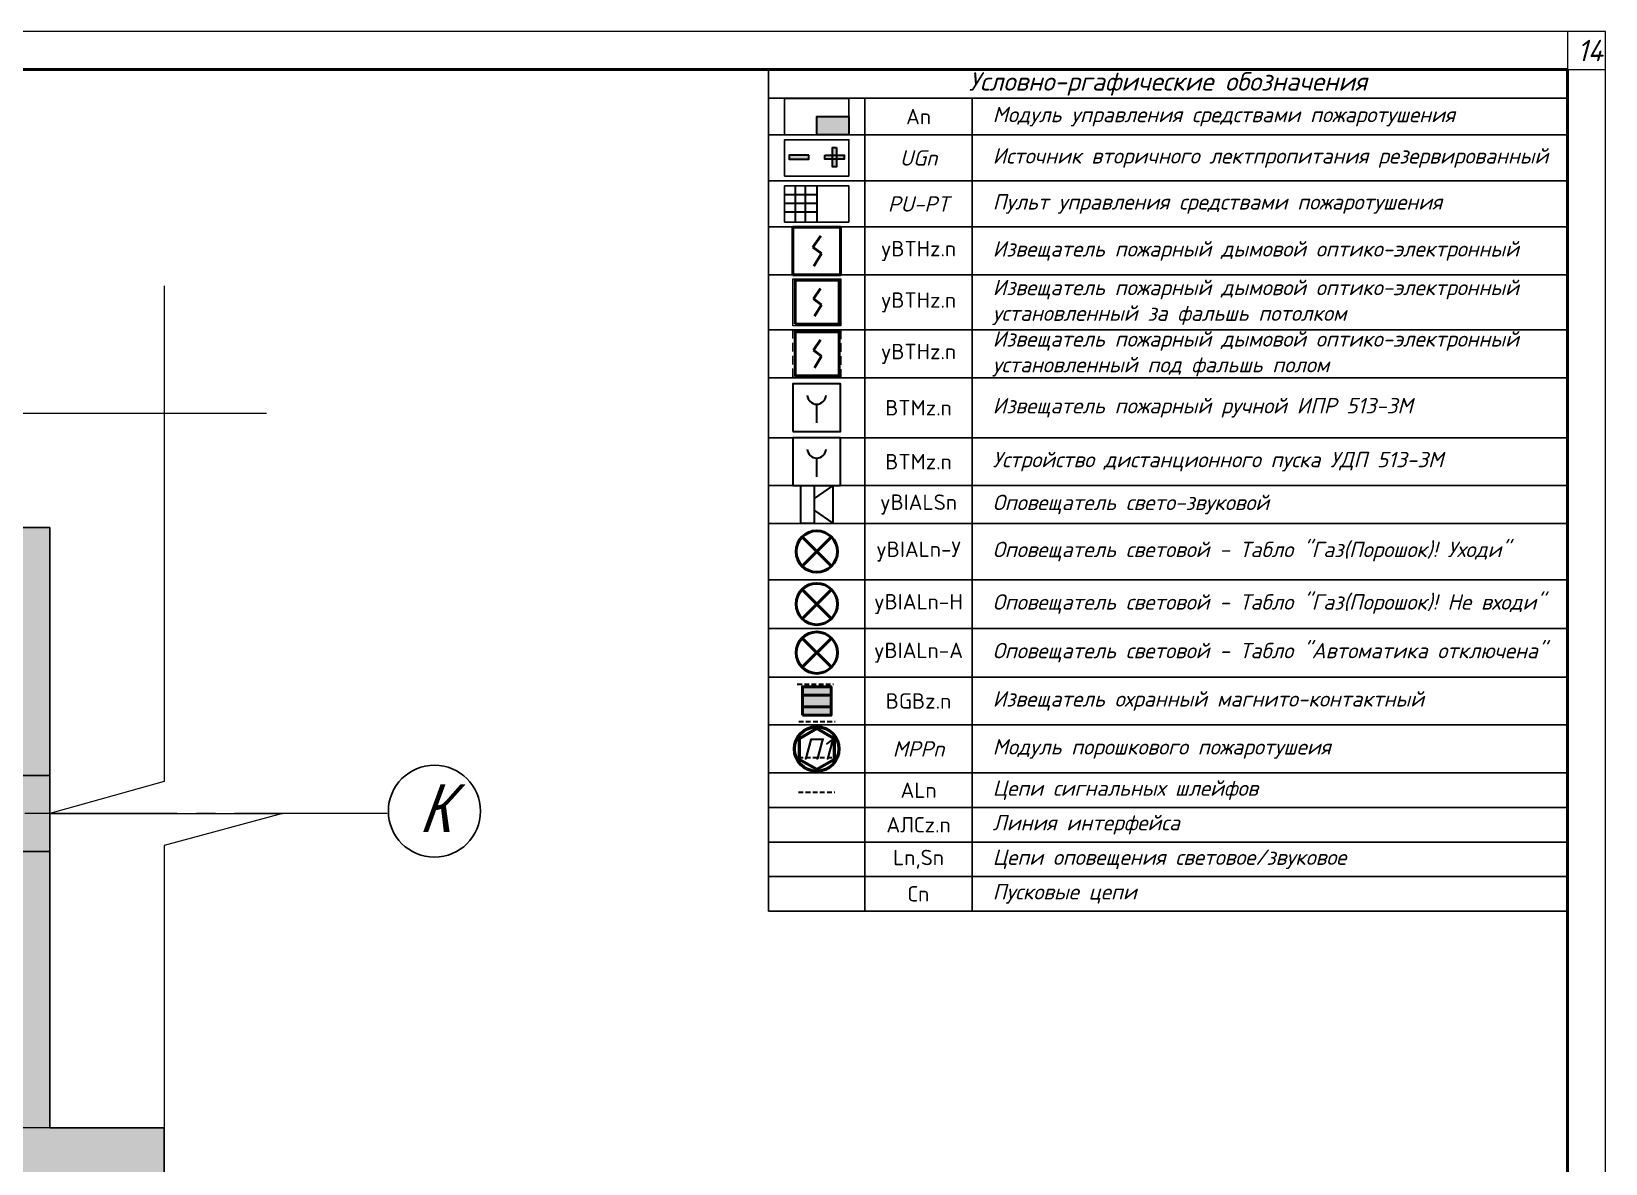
# Model space of a CAD drawing. Header units: millimetres. Extents: x -26895 to 107134, y 1241 to 21401.
# Drawn here: x 26513 to 34769, y 7181 to 13121 of the extents above; entities that cross this region are included whole.
import ezdxf

# ---------------------------------------------------------------- set-up
doc = ezdxf.new("R2010")
doc.units = ezdxf.units.MM
for name, pattern in [('1TS06', [15.375, 6, -0.15, 0.075, -0.15, 9]), ('LTYPE_5', [1100, 800, -100, 100, -100]), ('штриховая', [0.75, 0.5, -0.25])]:
    doc.linetypes.add(name, pattern=pattern)
for name, color, linetype, lineweight in [('.', 7, 'Continuous', 50), ('4.4.4._Сэндвич', 252, 'Continuous', 53), ('shkl', 138, 'Continuous', 15), ('Оси', 30, 'LTYPE_5', 9), ('ПС', 1, 'Continuous', 50), ('размер КЛАДОЧНЫЙ2', 204, 'Continuous', 5)]:
    doc.layers.add(name, color=color, linetype=linetype, lineweight=lineweight)
doc.layers.add('АГПТ', color=7, linetype='Continuous')
for name, color, linetype, lineweight, true_color in [('Общий01', 18, 'Continuous', 13, 0x000000), ('Стена', 18, 'Continuous', 50, 0x000000), ('Текст_1_10', 18, 'Continuous', 25, 0x000000)]:
    doc.layers.add(name, color=color, linetype=linetype, lineweight=lineweight, true_color=true_color)
doc.styles.add('ARIALUNICODEMS', font='ARIALUNI.ttf')
doc.styles.add('GOST-2.304_Type-B_italic', font='GOST_Common Italic.ttf')
doc.styles.add('ISOCPEUR', font='isocpeur.ttf')
doc.styles.add('АР', font='isocpeui.ttf')
doc.styles.add('Архитектурный', font='isocpeui.ttf')

# ---------------------------------------------------------------- blocks, each defined once
blk = doc.blocks.new('кроссовя01эт')
at = {"layer": 'АГПТ'}
h = blk.add_hatch(color=252, dxfattribs=at)
h.dxf.hatch_style = 1
h.paths.add_polyline_path([(-662531.3, 519003.4), (-658781.3, 519003.4), (-658781.3, 517953.4), (-658731.3, 517953.4), (-658731.3, 519253.4), (-662531.3, 519253.4), (-662531.3, 519774.3), (-662781.3, 519774.3), (-662781.3, 519253.4), (-664029.8, 519253.4), (-664029.8, 519003.4), (-662781.3, 519003.4), (-662781.3, 518153.4), (-662531.3, 518153.4)])
h = blk.add_hatch(color=252, dxfattribs=at)
h.dxf.hatch_style = 1
h.paths.add_polyline_path([(-657931.3, 516103.4), (-658531.3, 516103.4), (-658531.3, 517553.3), (-658781.3, 517553.3), (-658781.3, 516103.4), (-662531.3, 516103.4), (-662531.3, 516953.4), (-662781.3, 516953.4), (-662781.3, 516103.4), (-664031.3, 516103.4), (-664031.3, 515853.4), (-657931.3, 515853.4)])
at = {"layer": 'Стена', "linetype": 'Continuous', "lineweight": 5}
for points in [[(-658531.3, 519253.4), (-662531.3, 519253.4), (-662531.3, 519003.4), (-658531.3, 519003.4)], [(-658781.3, 519003.4), (-658781.3, 517953.4), (-658531.3, 517953.4), (-658531.3, 519003.4)], [(-658931.3, 517553.3), (-658531.3, 517553.3), (-658531.3, 517953.3), (-658931.3, 517953.3)], [(-658531.3, 516103.4), (-658531.3, 517553.4), (-658781.3, 517553.4), (-658781.3, 516103.4)]]:
    blk.add_hatch(color=252, dxfattribs=at).paths.add_polyline_path(points)
at = {"layer": 'АГПТ', "color": 252, "lineweight": 15}
for points in [[(-664356.6, 520522.7), (-664356.6, 517921.3), (-664956.6, 517753.3), (-663737.3, 517753.3), (-664356.6, 517585.4), (-664356.6, 514688.3)], [(-657931.3, 520522.7), (-657931.3, 517921.3), (-658531.3, 517753.3), (-657311.9, 517753.3), (-657931.3, 517585.4), (-657931.3, 514688.3)], [(-664757.2, 519853.4), (-661428.4, 519853.4), (-661260.5, 519253.4), (-661260.5, 520472.7), (-661092.5, 519853.4), (-657396.1, 519853.4)], [(-657931.3, 516103.4), (-662531.3, 516103.4), (-662531.3, 516953.4), (-662781.3, 516953.4), (-662781.3, 516103.4), (-664031.3, 516103.4), (-664031.3, 515853.4), (-657931.3, 515853.4), (-657931.3, 516103.4)], [(-664633.3, 515234), (-661428.4, 515234), (-661260.5, 514634), (-661260.5, 515853.4), (-661092.5, 515234), (-657396.1, 515234)]]:
    blk.add_lwpolyline(points, dxfattribs=at)
at = {"layer": 'Общий01', "color": 252, "linetype": 'LTYPE_5', "lineweight": 5}
for p, q in [((-658731.3, 520472.7), (-658731.3, 514634)), ((-656763.1, 517753.4), (-665109.3, 517753.4))]:
    blk.add_line(p, q, dxfattribs=at)
at = {"layer": 'Общий01', "color": 252, "linetype": 'Continuous', "lineweight": 25}
for centre, radius in [((-656514.5, 517765.7), 241.4), ((-658731.3, 514394.1), 239.9)]:
    blk.add_circle(centre, radius, dxfattribs=at)
at = {"layer": 'Оси', "color": 252, "linetype": 'Continuous', "lineweight": 25}
for p, q in [((-658950.8, 515788.5), (-660009.1, 515788.5)), ((-660009.1, 515788.5), (-660009.1, 515371.8)), ((-658950.8, 515371.8), (-658950.8, 515788.5)), ((-660009.1, 515371.8), (-658950.8, 515371.8))]:
    blk.add_line(p, q, dxfattribs=at)
at = {"layer": 'Стена', "color": 252, "linetype": 'Continuous', "lineweight": 5}
for p, q in [((-664029.8, 519253.4), (-664029.8, 519853.4)), ((-662781.3, 519774.3), (-663381.3, 519774.3)), ((-662781.3, 518153.4), (-663381.3, 518153.4)), ((-662781.3, 516953.4), (-663381.3, 516953.4)), ((-664031.3, 515853.4), (-664031.3, 515253.4))]:
    blk.add_line(p, q, dxfattribs=at)
at = {"layer": 'Стена', "color": 252, "linetype": 'Continuous', "lineweight": 25}
for p, q in [((-662781.3, 519774.3), (-662531.3, 519774.3)), ((-662781.3, 519774.3), (-662781.3, 519253.4)), ((-662531.3, 519253.4), (-662531.3, 519774.3)), ((-664029.8, 519003.4), (-664029.8, 519253.4)), ((-662781.3, 519253.4), (-664029.8, 519253.4)), ((-658531.3, 519253.4), (-662531.3, 519253.4)), ((-658531.3, 519003.4), (-658531.3, 519253.4)), ((-664029.8, 519003.4), (-662781.3, 519003.4)), ((-662781.3, 519003.4), (-662781.3, 518153.4)), ((-662531.3, 519003.4), (-658781.3, 519003.4)), ((-662531.3, 518153.4), (-662531.3, 519003.4)), ((-658781.3, 519003.4), (-658781.3, 517953.4)), ((-658531.3, 517953.4), (-658531.3, 519003.4)), ((-662531.3, 518153.4), (-662781.3, 518153.4)), ((-658531.3, 517953.3), (-658931.3, 517953.3)), ((-658931.3, 517953.3), (-658931.3, 517553.3)), ((-658781.3, 517953.4), (-658531.3, 517953.4)), ((-658531.3, 517553.3), (-658531.3, 517953.3)), ((-658931.3, 517553.3), (-658531.3, 517553.3)), ((-658531.3, 517553.4), (-658781.3, 517553.4)), ((-658781.3, 517553.4), (-658781.3, 516103.4)), ((-658531.3, 516103.4), (-658531.3, 517553.4)), ((-662781.3, 516953.4), (-662531.3, 516953.4)), ((-662781.3, 516953.4), (-662781.3, 516103.4)), ((-662531.3, 516103.4), (-662531.3, 516953.4)), ((-664031.3, 515853.4), (-664031.3, 516103.4)), ((-662781.3, 516103.4), (-664031.3, 516103.4)), ((-658781.3, 516103.4), (-662531.3, 516103.4)), ((-657931.3, 516103.4), (-658531.3, 516103.4)), ((-657931.3, 515853.4), (-657931.3, 516103.4)), ((-664031.3, 515853.4), (-657931.3, 515853.4))]:
    blk.add_line(p, q, dxfattribs=at)
at = {"layer": 'Стена', "color": 252, "linetype": 'Continuous', "lineweight": 5}
for centre, start, end in [((-664029.8, 519253.4), 90, 123.00494), ((-662781.3, 519774.3), 172.43022, 180), ((-662781.3, 518153.4), 180, 270), ((-662781.3, 516953.4), 90, 180), ((-664031.3, 515853.4), 237.16281, 270)]:
    blk.add_arc(centre, 600, start, end, dxfattribs=at)
at = {"layer": 'Текст_1_10', "color": 252, "linetype": 'Continuous', "lineweight": 5}
blk.add_circle((-659310.7, 518548.1), 400, dxfattribs=at)
at = {"layer": 'Общий01', "color": 252, "linetype": 'Continuous', "lineweight": 25, "style": 'ARIALUNICODEMS', "oblique": 20, "width": 0.8}
for s, p in [('К', (-656596.1, 517657)), ('2', (-658809, 514285.3))]:
    blk.add_text(s, height=250, rotation=360, dxfattribs=at).set_placement(p)
at = {"layer": 'Оси', "color": 252, "linetype": 'Continuous', "lineweight": 25, "style": 'ISOCPEUR'}
for s, p in [('10.82', (-659869.5, 516194.4)), ('-3.400', (-659967.4, 515463.5))]:
    blk.add_text(s, height=250, rotation=360, dxfattribs=at).set_placement(p)
at = {"layer": 'Текст_1_10', "color": 252, "linetype": 'Continuous', "lineweight": 5, "style": 'ARIALUNICODEMS', "oblique": 20, "width": 0.8}
blk.add_text('1016', height=250, rotation=360, dxfattribs=at).set_placement((-659672.6, 518423.1))
blk = doc.blocks.new('*U37')
at = {"lineweight": 0}
blk.add_lwpolyline([(-415, -5), (5, -5), (5, 292), (-415, 292)], close=True, dxfattribs=at)
at = {"color": 0, "linetype": 'Continuous', "lineweight": 50}
blk.add_lwpolyline([(-395, 287), (0, 287), (0, 0), (-395, 0)], close=True, dxfattribs=at)
blk = doc.blocks.new('An')
at = {"layer": '.', "lineweight": 30}
h = blk.add_hatch(color=1, dxfattribs=at)
h.dxf.hatch_style = 1
h.paths.add_polyline_path([(-686454, -717273), (-686116, -717273), (-686116, -717082), (-686454, -717082)])
at = {"layer": 'shkl', "color": 1, "lineweight": 30}
blk.add_lwpolyline([(-686116, -717273), (-686454, -717273), (-686454, -717082), (-686116, -717082)], close=True, dxfattribs=at)
at = {"layer": 'АГПТ', "color": 1}
blk.add_lwpolyline([(-686116, -717273), (-686791, -717273), (-686791, -716892), (-686116, -716892)], close=True, dxfattribs=at)
blk = doc.blocks.new('UG')
at = {"layer": '.', "lineweight": 30}
h = blk.add_hatch(color=1, dxfattribs=at)
h.dxf.hatch_style = 1
h.paths.add_polyline_path([(-677264, -717135), (-677264, -717175), (-677059, -717175), (-677059, -717135)])
h.paths.add_polyline_path([(-676769, -717135), (-676810, -717135), (-676810, -717175), (-676769, -717175)])
h.paths.add_polyline_path([(-676769, -717052), (-676810, -717052), (-676810, -717135), (-676769, -717135)])
h.paths.add_polyline_path([(-676687, -717175), (-676687, -717135), (-676769, -717135), (-676769, -717175)])
h.paths.add_polyline_path([(-676810, -717175), (-676810, -717135), (-676892, -717135), (-676892, -717175)])
h.paths.add_polyline_path([(-676769, -717175), (-676810, -717175), (-676810, -717258), (-676769, -717258)])
at = {"layer": 'shkl', "color": 1, "lineweight": 30}
for points in [[(-677059, -717135), (-677264, -717135), (-677264, -717175), (-677059, -717175)], [(-676892, -717135), (-676687, -717135), (-676687, -717175), (-676892, -717175)], [(-676769, -717052), (-676769, -717258), (-676810, -717258), (-676810, -717052)]]:
    blk.add_lwpolyline(points, close=True, dxfattribs=at)
at = {"layer": 'АГПТ', "color": 1}
blk.add_lwpolyline([(-676638, -717354), (-677313, -717354), (-677313, -716973), (-676638, -716973)], close=True, dxfattribs=at)
blk = doc.blocks.new('BI')
at = {"layer": 'shkl', "color": 1, "lineweight": 30}
for points in [[(-677313, -715489), (-676976, -715489)], [(-677202, -715398), (-677202, -715779)], [(-677096, -715398), (-677096, -715779)], [(-676976, -715398), (-676976, -715779)], [(-677313, -715580), (-676976, -715580)], [(-677313, -715671), (-676976, -715671)]]:
    blk.add_lwpolyline(points, dxfattribs=at)
at = {"layer": 'АГПТ', "color": 1}
blk.add_lwpolyline([(-676638, -715779), (-677313, -715779), (-677313, -715398), (-676638, -715398)], close=True, dxfattribs=at)
blk = doc.blocks.new('BTH')
at = {"layer": 'ПС', "color": 1}
for p, q in [((-276774, 250884), (-276856, 250767)), ((-276856, 250767), (-276765, 250699)), ((-276764, 250699), (-276844, 250567))]:
    blk.add_line(p, q, dxfattribs=at)
blk.add_lwpolyline([(-277065, 250476), (-276565, 250476), (-276565, 250976), (-277065, 250976)], close=True, dxfattribs=at)
blk = doc.blocks.new('BTH-потолок')
at = {"layer": 'АГПТ', "color": 1, "lineweight": 15}
blk.add_lwpolyline([(-661811, 518345), (-661391, 518345), (-661391, 517936), (-661811, 517936)], close=True, dxfattribs=at)
at = {"layer": 'АГПТ', "color": 1, "linetype": 'Continuous', "lineweight": 15, "xscale": 0.7700000000000001, "yscale": 0.7700000000000001, "zscale": 0.7700000000000001}
blk.add_blockref('BTH', (-448451, 325082), dxfattribs=at)
blk = doc.blocks.new('BTH-пол')
at = {"layer": 'АГПТ', "color": 1, "linetype": 'штриховая', "lineweight": 15, "ltscale": 150}
blk.add_lwpolyline([(-661811, 517229), (-661391, 517229), (-661391, 516820), (-661811, 516820)], close=True, dxfattribs=at)
at = {"layer": 'АГПТ', "color": 1, "linetype": 'Continuous', "lineweight": 15, "xscale": 0.7700000000000001, "yscale": 0.7700000000000001, "zscale": 0.7700000000000001}
blk.add_blockref('BTH', (-448451, 323966), dxfattribs=at)
blk = doc.blocks.new('ИПР511')
at = {"color": 1, "lineweight": 30}
blk.add_line((-820512.1, 54639.8), (-820512.1, 54738.1), dxfattribs=at)
blk.add_lwpolyline([(-820637.1, 54594.2), (-820387.1, 54594.2), (-820387.1, 54844.2), (-820637.1, 54844.2)], close=True, dxfattribs=at)
blk.add_arc((-820512.1, 54787.6), 49.5, 182.44417, 357.55583, dxfattribs=at)
blk = doc.blocks.new('ЭДУ')
at = {"color": 5, "lineweight": 30}
blk.add_line((-820922.1, 54639.8), (-820922.1, 54738.1), dxfattribs=at)
blk.add_lwpolyline([(-821047.1, 54594.2), (-820797.1, 54594.2), (-820797.1, 54844.2), (-821047.1, 54844.2)], close=True, dxfattribs=at)
blk.add_arc((-820922.1, 54787.6), 49.5, 182.44417, 357.55583, dxfattribs=at)
blk = doc.blocks.new('BIAS')
at = {"layer": 'размер КЛАДОЧНЫЙ2', "color": 4, "linetype": 'Continuous', "lineweight": 30}
for p, q in [((-819752.1, 54162.2), (-819654.8, 54229.1)), ((-819654.8, 54229.1), (-819654.8, 54033)), ((-819752.1, 54099.9), (-819654.8, 54033))]:
    blk.add_line(p, q, dxfattribs=at)
blk.add_lwpolyline([(-819825.3, 54033), (-819752.1, 54033), (-819752.1, 54229.1), (-819825.3, 54229.1)], close=True, dxfattribs=at)
blk = doc.blocks.new('BIAL')
at = {"layer": 'ПС', "color": 3}
for p, q in [((252503, 344100), (253015, 343588)), ((252503, 343588), (253015, 344100))]:
    blk.add_line(p, q, dxfattribs=at)
blk.add_circle((252759, 343844), 362, dxfattribs=at)
blk = doc.blocks.new('Геркон')
at = {"ltscale": 50}
h = blk.add_hatch(color=5, dxfattribs=at)
h.paths.add_polyline_path([(184164, -2159), (184164, -2309), (184664, -2309), (184664, -2159)])
h.paths.add_polyline_path([(184664, -2659), (184664, -2509), (184164, -2509), (184164, -2659)])
at = {"linetype": '1TS06', "true_color": 0xffffff}
blk.add_hatch(color=7, dxfattribs=at).paths.add_polyline_path([(184164, -2309), (184164, -2509), (184664, -2509), (184664, -2309)])
at = {"layer": 'ПС', "color": 5}
for p, q in [((184164, -2309), (184664, -2309)), ((184164, -2509), (184664, -2509))]:
    blk.add_line(p, q, dxfattribs=at)
blk.add_lwpolyline([(184164, -2659), (184664, -2659), (184664, -2159), (184164, -2159)], close=True, dxfattribs=at)
blk = doc.blocks.new('MPP')
at = {"layer": '4.4.4._Сэндвич', "color": 1}
blk.add_lwpolyline([(4909532, -921749), (4909347, -921856), (4909347, -922069), (4909532, -922176), (4909717, -922069), (4909717, -921856)], close=True, dxfattribs=at)
blk.add_circle((4909532, -921963), 233, dxfattribs=at)
at = {"layer": '4.4.4._Сэндвич', "color": 1, "insert": (4909377, -921852), "char_height": 225, "attachment_point": 1, "style": 'АР'}
blk.add_mtext_dynamic_manual_height_columns('П1', width=245.28, gutter_width=1125, heights=[0], dxfattribs=at)
blk = doc.blocks.new('*T55')
at = {"layer": 'АГПТ', "color": 0, "linetype": 'ByBlock', "lineweight": -2, "transparency": 16777216}
for p, q in [((0, 0), (4190.6, 0)), ((0, 0), (0, -4415.6)), ((4190.6, 0), (4190.6, -4415.6)), ((0, -150.7), (4190.6, -150.7)), ((506.1, -150.7), (506.1, -4415.6)), ((1068.2, -150.7), (1068.2, -4415.6)), ((0, -343), (4190.6, -343)), ((0, -584.4), (4190.6, -584.4)), ((0, -825.9), (4190.6, -825.9)), ((0, -1077.5), (4190.6, -1077.5)), ((0, -1365.9), (4190.6, -1365.9)), ((0, -1617.5), (4190.6, -1617.5)), ((0, -1931.6), (4190.6, -1931.6)), ((0, -2183.2), (4190.6, -2183.2)), ((0, -2380.9), (4190.6, -2380.9)), ((0, -2676.9), (4190.6, -2676.9)), ((0, -2932), (4190.6, -2932)), ((0, -3187.2), (4190.6, -3187.2)), ((0, -3438.8), (4190.6, -3438.8)), ((0, -3690.4), (4190.6, -3690.4)), ((0, -3871.7), (4190.6, -3871.7)), ((0, -4053), (4190.6, -4053)), ((0, -4234.3), (4190.6, -4234.3)), ((0, -4415.6), (4190.6, -4415.6))]:
    blk.add_line(p, q, dxfattribs=at)
at = {"layer": 'АГПТ', "color": 7, "lineweight": 25, "transparency": 16777216}
for name, p, xscale, yscale, zscale in [('An', (343479.8, 358294.3), 0.5, 0.5, 0.5), ('UG', (338740.8, 358118), 0.5, 0.5, 0.5), ('BTH', (138660.7, -126314.9), 0.5, 0.5, 0.5), ('BTH-потолок', (397213.8, -312105.8), 0.6, 0.6, 0.6), ('BTH-пол', (397213.8, -311706.2), 0.6, 0.6, 0.6), ('BIAL', (-75574.6, -105681.9), 0.3, 0.3, 0.3), ('BIAL', (-75574.6, -105957.5), 0.3, 0.3, 0.3), ('BIAL', (-75574.6, -106212.7), 0.3, 0.3, 0.3), ('Геркон', (-55071, -2590.2), 0.3, 0.3, 0.3), ('MPP', (-2454513.1, 457416.7), 0.5, 0.5, 0.5)]:
    blk.add_blockref(name, p, dxfattribs=dict(at, xscale=xscale, yscale=yscale, zscale=zscale))
at = {"layer": 'АГПТ', "color": 0, "lineweight": 25, "transparency": 16777216, "xscale": 0.5, "yscale": 0.5, "zscale": 0.5}
blk.add_blockref('BI', (338740.8, 357088.9), dxfattribs=at)
at = {"layer": 'АГПТ', "color": 7, "lineweight": 25, "transparency": 16777216}
for name, p in [('ИПР511', (820765.2, -56493.8)), ('ЭДУ', (821175.2, -56776.6)), ('BIAS', (819993.1, -56413.1))]:
    blk.add_blockref(name, p, dxfattribs=at)
at = {"layer": 'АГПТ', "color": 7, "lineweight": 25, "transparency": 16777216, "style": 'Архитектурный'}
for s, insert, char_height, width, attachment_point in [('Условно-ргафические обозначения', (2095.3, -75.3), 97.02, 4188.941, 5), ('{\\fISOCPEUR|b0|i0|c204|p34;An}', (787.1, -246.8), 80.85, 560.522, 5), ('Модуль управления средствами пожаротушения', (1176, -246.8), 80.85, 2906.749, 4), ('Источник вторичного лектпропитания резервированный', (1176, -463.7), 80.85, 2906.749, 4), ('UGn', (787.1, -463.7), 80.85, 560.522, 5), ('Пульт управления средствами пожаротушения', (1176, -705.2), 80.85, 2906.749, 4), ('PU-PT ', (787.1, -705.2), 80.85, 560.522, 5), ('{\\fISOCPEUR|b0|i0|c204|p34;yBTHz.n}', (787.1, -951.7), 80.85, 560.522, 5), ('Извещатель пожарный дымовой оптико-электронный', (1176, -951.7), 80.85, 2906.749, 4), ('Извещатель пожарный дымовой оптико-электронный установленный за фальшь потолком', (1176, -1221.7), 80.85, 2906.749, 4), ('{\\fISOCPEUR|b0|i0|c204|p34;yBTHz.n}', (787.1, -1221.7), 80.85, 560.522, 5), ('Извещатель пожарный дымовой оптико-электронный установленный под фальшь полом', (1176, -1491.7), 80.85, 2906.749, 4), ('{\\fISOCPEUR|b0|i0|c204|p34;yBTHz.n}', (787.1, -1491.7), 80.85, 560.522, 5), ('{\\fISOCPEUR|b0|i0|c204|p34;\\C7;BTМz.n}', (787.1, -1774.5), 80.85, 560.522, 5), ('Извещатель пожарный ручной ИПР 513-3М', (1176, -1774.5), 80.85, 2906.749, 4), ('{\\fISOCPEUR|b0|i0|c204|p34;\\C7;BTМz.n}', (787.1, -2057.4), 80.85, 560.522, 5), ('Устройство дистанционного пуска УДП 513-3М', (1176, -2057.4), 80.85, 2906.749, 4), ('{\\fISOCPEUR|b0|i0|c204|p34;yBIALSn}', (787.1, -2282), 80.85, 560.522, 5), ('Оповещатель свето-звуковой', (1176, -2282), 80.85, 2906.749, 4), ('{\\fISOCPEUR|b0|i0|c204|p34;\\C7;yBIALn-У}', (787.1, -2528.9), 80.85, 560.522, 5), ('Оповещатель световой - Табло "Газ(Порошок)! Уходи"', (1176, -2528.9), 80.85, 2906.749, 4), ('{\\fISOCPEUR|b0|i0|c204|p34;\\C7;yBIALn-Н}', (787.1, -2804.4), 80.85, 560.522, 5), ('Оповещатель световой - Табло "Газ(Порошок)! Не входи"', (1176, -2804.4), 80.85, 2906.749, 4), ('{\\fISOCPEUR|b0|i0|c204|p34;\\C7;yBIALn-А}', (787.1, -3059.6), 80.85, 560.522, 5), ('Оповещатель световой - Табло "Автоматика отключена"', (1176, -3059.6), 80.85, 2906.749, 4), ('{\\fISOCPEUR|b0|i0|c204|p34;BGBz.n}', (787.1, -3313), 80.85, 560.522, 5), ('Извещатель охранный магнито-контактный', (1176, -3313), 80.85, 2906.749, 4), ('{\\C256;MPPn}', (787.1, -3564.6), 80.85, 560.522, 5), ('Модуль порошкового пожаротушеия', (1176, -3564.6), 80.85, 2906.749, 4), ('{\\fISOCPEUR|b0|i0|c204|p34;ALn}', (787.1, -3781.1), 80.85, 560.522, 5), ('Цепи сигнальных шлейфов', (1176, -3781.1), 80.85, 2906.749, 4), ('{\\fISOCPEUR|b0|i0|c204|p34;АЛСz.n}', (787.1, -3962.4), 80.85, 560.522, 5), ('Линия интерфейса', (1176, -3962.4), 80.85, 2906.749, 4), ('{\\fISOCPEUR|b0|i0|c204|p34;Ln,Sn}', (787.1, -4143.6), 80.85, 560.522, 5), ('Цепи оповещения световое/звуковое', (1176, -4143.6), 80.85, 2906.749, 4), ('{\\fISOCPEUR|b0|i0|c204|p34;Сn}', (787.1, -4324.9), 80.85, 560.522, 5), ('Пусковые цепи', (1176, -4324.9), 80.85, 2906.749, 4)]:
    blk.add_mtext(s, dxfattribs=dict(at, insert=insert, char_height=char_height, width=width, attachment_point=attachment_point))

msp = doc.modelspace()

# ---------------------------------------------------------------- linework, layer by layer
at = {"layer": 'АГПТ', "color": 1, "linetype": 'штриховая', "lineweight": 30, "ltscale": 50}
msp.add_line((30529.3, 9697), (30719.8, 9697), dxfattribs=at)
at = {"layer": 'АГПТ', "color": 6, "linetype": 'штриховая', "lineweight": 30, "ltscale": 50}
msp.add_line((30537, 9500.6), (30727.4, 9500.6), dxfattribs=at)
at = {"layer": 'АГПТ', "color": 116, "linetype": 'штриховая', "lineweight": 30, "ltscale": 50, "true_color": 0x136734}
msp.add_line((30535.6, 9311.2), (30726.1, 9311.2), dxfattribs=at)
at = {"layer": 'АГПТ', "color": 5, "linetype": 'штриховая', "lineweight": 30, "ltscale": 50}
msp.add_line((30535.6, 9129.9), (30726.1, 9129.9), dxfattribs=at)
at = {"layer": 'АГПТ', "lineweight": 15}
msp.add_lwpolyline([(34769, 13121.4), (34569, 13121.4), (34569, 12921.4), (34769, 12921.4)], close=True, dxfattribs=at)

# ---------------------------------------------------------------- block references
at = {"xscale": 40, "yscale": 40, "zscale": 40}
msp.add_blockref('*U37', (34569, 1441.4), dxfattribs=at)
msp.add_blockref('*T55', (30378.5, 12921.4))
at = {"layer": 'АГПТ'}
msp.add_blockref('кроссовя01эт', (685140.6, -508735.5), dxfattribs=at)

# ---------------------------------------------------------------- texts
at = {"layer": 'АГПТ', "color": 1, "linetype": 'штриховая', "lineweight": 15, "insert": (34621.3, 13077.7), "char_height": 112.5, "width": 606.258, "attachment_point": 1, "style": 'GOST-2.304_Type-B_italic'}
msp.add_mtext('{\\C0;14}', dxfattribs=at)

doc.saveas('drawing.dxf')
